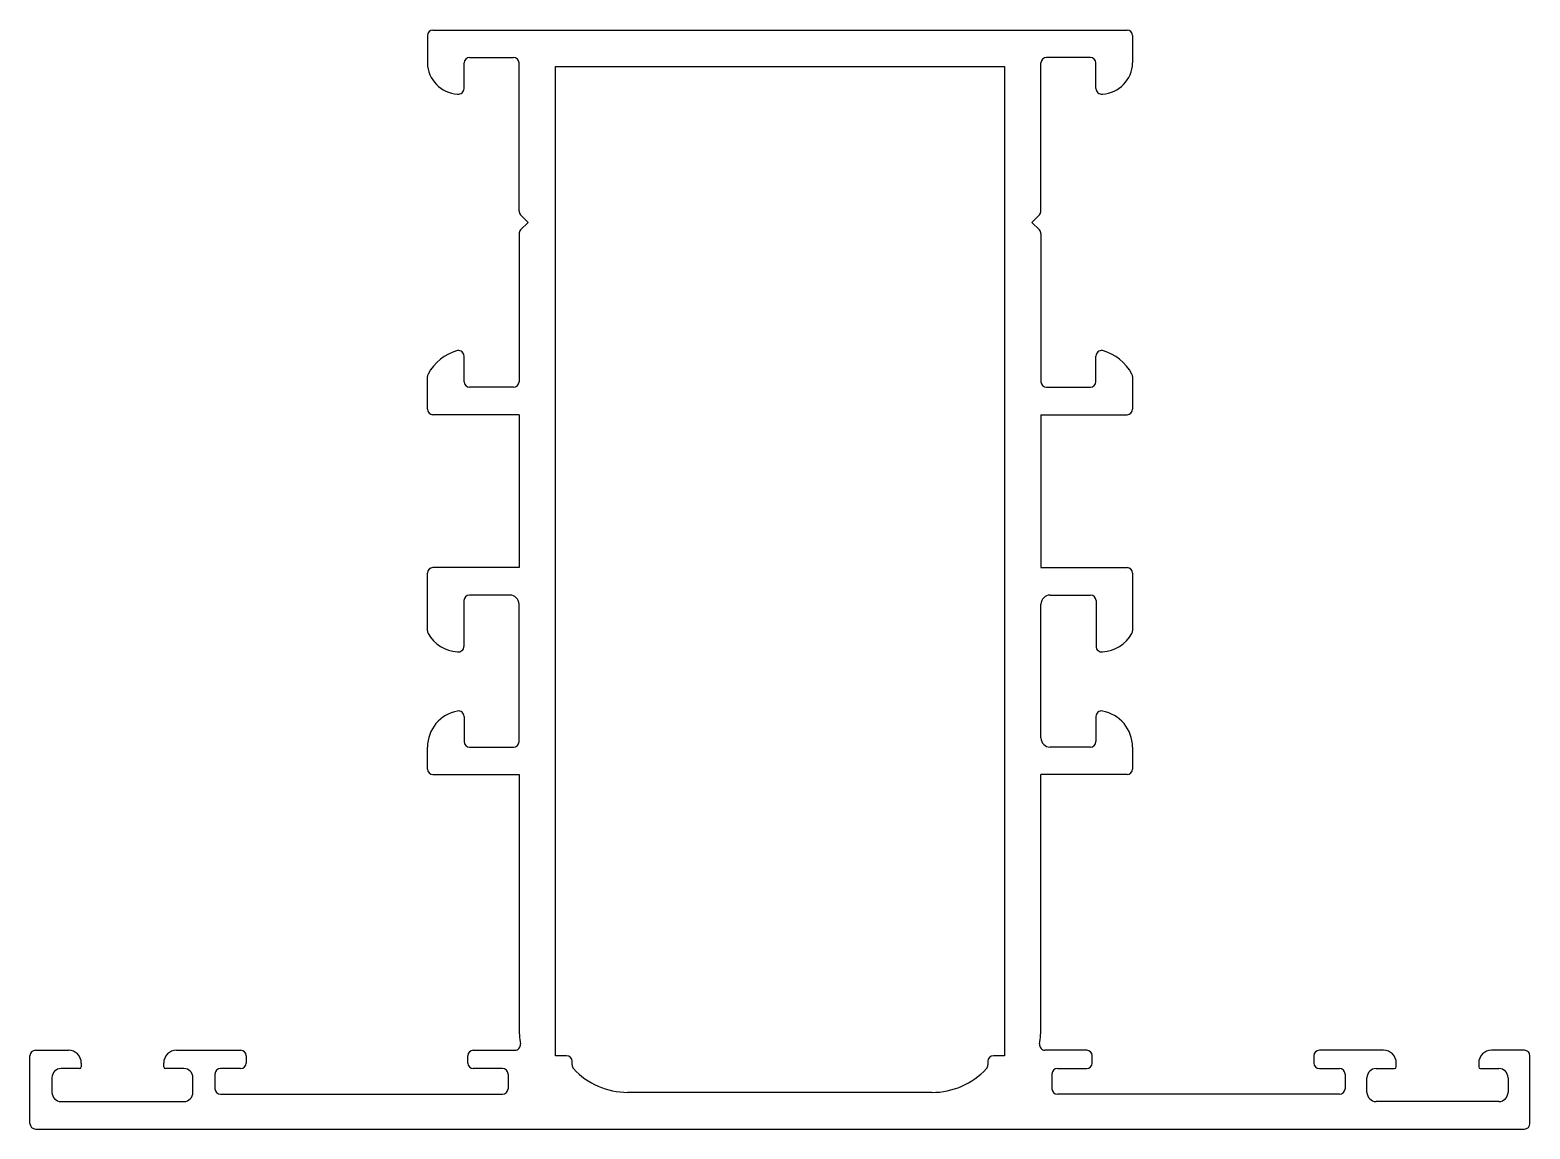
# Model space of a CAD drawing. Extents: x 2096.6 to 2178.5, y 2504.4 to 2564.3.
import ezdxf

# ---------------------------------------------------------------- set-up
doc = ezdxf.new("R2010")
doc.units = 0
doc.layers.get('0').update_dxf_attribs({"linetype": 'CONTINUOUS'})

msp = doc.modelspace()

# ---------------------------------------------------------------- linework, layer by layer
at = {"color": 0}
for p, q in [((2118.611, 2564.348), (2156.511, 2564.348)), ((2118.311, 2564.048), (2118.311, 2562.548)), ((2156.811, 2564.048), (2156.811, 2562.548)), ((2120.611, 2562.848), (2123.011, 2562.848)), ((2154.511, 2562.848), (2152.111, 2562.848)), ((2120.311, 2561.148), (2120.311, 2562.548)), ((2123.311, 2554.473), (2123.311, 2562.548)), ((2125.311, 2562.348), (2149.811, 2562.348)), ((2125.311, 2508.348), (2125.311, 2562.348)), ((2149.811, 2562.348), (2149.811, 2508.348)), ((2151.811, 2554.473), (2151.811, 2562.548)), ((2154.811, 2561.148), (2154.811, 2562.548)), ((2123.399, 2554.261), (2123.811, 2553.848)), ((2123.811, 2553.848), (2123.399, 2553.436)), ((2151.723, 2554.261), (2151.311, 2553.848)), ((2151.311, 2553.848), (2151.723, 2553.436)), ((2123.311, 2553.224), (2123.311, 2545.148)), ((2151.811, 2553.224), (2151.811, 2545.148)), ((2120.311, 2545.148), (2120.311, 2546.548)), ((2154.811, 2545.148), (2154.811, 2546.548)), ((2118.311, 2543.648), (2118.311, 2545.424)), ((2123.011, 2544.848), (2120.611, 2544.848)), ((2152.111, 2544.848), (2154.511, 2544.848)), ((2156.811, 2545.424), (2156.811, 2543.648)), ((2123.311, 2543.348), (2118.611, 2543.348)), ((2123.311, 2543.348), (2123.311, 2535)), ((2151.811, 2543.348), (2156.511, 2543.348)), ((2151.811, 2543.348), (2151.811, 2535)), ((2123.311, 2535), (2118.611, 2535)), ((2151.811, 2535), (2156.511, 2535)), ((2118.311, 2531.551), (2118.311, 2534.7)), ((2156.811, 2534.7), (2156.811, 2531.551)), ((2120.303, 2533.2), (2120.303, 2530.698)), ((2122.811, 2533.5), (2120.603, 2533.5)), ((2152.311, 2533.5), (2154.519, 2533.5)), ((2154.819, 2533.2), (2154.819, 2530.698)), ((2123.311, 2525.5), (2123.311, 2533)), ((2151.811, 2525.7), (2151.811, 2533)), ((2120.311, 2526.873), (2120.311, 2525.5)), ((2154.811, 2526.873), (2154.811, 2525.5)), ((2118.311, 2524), (2118.311, 2525.2)), ((2120.611, 2525.2), (2123.011, 2525.2)), ((2154.511, 2525.2), (2152.311, 2525.2)), ((2156.811, 2525.2), (2156.811, 2524)), ((2118.611, 2523.7), (2123.311, 2523.7)), ((2123.311, 2523.7), (2123.311, 2509.951)), ((2151.811, 2509.951), (2151.811, 2523.7)), ((2156.511, 2523.7), (2151.811, 2523.7)), ((2096.911, 2508.651), (2098.711, 2508.651)), ((2104.611, 2508.651), (2108.111, 2508.651)), ((2120.811, 2508.651), (2123.092, 2508.651)), ((2154.311, 2508.651), (2152.03, 2508.651)), ((2170.511, 2508.651), (2167.011, 2508.651)), ((2178.211, 2508.651), (2176.411, 2508.651)), ((2096.611, 2504.651), (2096.611, 2508.351)), ((2099.411, 2507.951), (2099.411, 2507.751)), ((2103.911, 2507.751), (2103.911, 2507.951)), ((2108.411, 2508.351), (2108.411, 2507.951)), ((2120.511, 2507.951), (2120.511, 2508.351)), ((2125.911, 2508.348), (2125.311, 2508.348)), ((2126.211, 2507.849), (2126.211, 2508.048)), ((2148.911, 2508.048), (2148.911, 2507.849)), ((2149.811, 2508.348), (2149.211, 2508.348)), ((2154.611, 2507.951), (2154.611, 2508.351)), ((2166.711, 2508.351), (2166.711, 2507.951)), ((2171.211, 2507.751), (2171.211, 2507.951)), ((2175.711, 2507.951), (2175.711, 2507.751)), ((2178.511, 2504.651), (2178.511, 2508.351)), ((2097.811, 2507.151), (2097.811, 2506.351)), ((2099.311, 2507.651), (2098.311, 2507.651)), ((2105.011, 2507.651), (2104.011, 2507.651)), ((2105.511, 2506.351), (2105.511, 2507.151)), ((2106.711, 2507.351), (2106.711, 2506.551)), ((2108.111, 2507.651), (2107.011, 2507.651)), ((2122.411, 2507.651), (2120.811, 2507.651)), ((2122.711, 2507.351), (2122.711, 2506.551)), ((2152.411, 2507.351), (2152.411, 2506.551)), ((2152.711, 2507.651), (2154.311, 2507.651)), ((2167.011, 2507.651), (2168.111, 2507.651)), ((2168.411, 2507.351), (2168.411, 2506.551)), ((2169.611, 2506.351), (2169.611, 2507.151)), ((2170.111, 2507.651), (2171.111, 2507.651)), ((2175.811, 2507.651), (2176.811, 2507.651)), ((2177.311, 2507.151), (2177.311, 2506.351)), ((2107.011, 2506.251), (2122.411, 2506.251)), ((2145.86, 2506.351), (2129.237, 2506.351)), ((2168.111, 2506.251), (2152.711, 2506.251)), ((2098.311, 2505.851), (2105.011, 2505.851)), ((2176.811, 2505.851), (2170.111, 2505.851)), ((2096.911, 2504.351), (2178.211, 2504.351))]:
    msp.add_line(p, q, dxfattribs=at)
for centre, radius, start, end in [((2118.611, 2564.048), 0.3, 90, 180), ((2156.511, 2564.048), 0.3, 0, 90), ((2120.611, 2562.548), 0.3, 90, 180), ((2123.011, 2562.548), 0.3, 360, 90), ((2152.111, 2562.548), 0.3, 90, 180), ((2154.511, 2562.548), 0.3, 360, 90), ((2120.042, 2562.583), 1.731, 181.1281, 267.21836), ((2155.08, 2562.583), 1.731, 272.78164, 358.8719), ((2120.011, 2561.148), 0.3, 259.83575, 0), ((2155.111, 2561.148), 0.3, 180, 280.16425), ((2123.611, 2554.473), 0.3, 180, 225), ((2151.511, 2554.473), 0.3, 315, 0), ((2123.611, 2553.224), 0.3, 135, 180), ((2151.511, 2553.224), 0.3, 0, 45), ((2120.596, 2544.384), 2.54, 104.53453, 152.35163), ((2120.013, 2546.55), 0.298, 359.57284, 100.59141), ((2155.109, 2546.55), 0.298, 79.40859, 180.42716), ((2154.527, 2544.384), 2.54, 27.64837, 75.46547), ((2118.611, 2545.424), 0.3, 152.35163, 180), ((2156.511, 2545.424), 0.3, 0, 27.64837), ((2120.611, 2545.148), 0.3, 180, 270), ((2123.011, 2545.148), 0.3, 270, 0), ((2152.111, 2545.148), 0.3, 180, 270), ((2154.511, 2545.148), 0.3, 270, 0), ((2118.611, 2543.648), 0.3, 180, 270), ((2156.511, 2543.648), 0.3, 270, 0), ((2118.611, 2534.7), 0.3, 90, 180), ((2156.511, 2534.7), 0.3, 0, 90), ((2120.603, 2533.2), 0.3, 90, 180), ((2122.811, 2533), 0.5, 360, 90), ((2152.311, 2533), 0.5, 90, 180), ((2154.519, 2533.2), 0.3, 0, 90), ((2118.611, 2531.551), 0.3, 180, 209.03939), ((2156.511, 2531.551), 0.3, 330.96061, 0), ((2120.058, 2532.355), 1.955, 209.03939, 266.82923), ((2155.064, 2532.355), 1.955, 273.17077, 330.96061), ((2120.003, 2530.698), 0.3, 259.82391, 0.01184), ((2155.119, 2530.698), 0.3, 179.98816, 280.17609), ((2120.311, 2525.2), 2, 100.16425, 180), ((2120.011, 2526.873), 0.3, 360, 100.16425), ((2155.111, 2526.873), 0.3, 79.83575, 180), ((2154.811, 2525.2), 2, 0, 79.83575), ((2120.611, 2525.5), 0.3, 180, 270), ((2123.011, 2525.5), 0.3, 270, 0), ((2152.311, 2525.7), 0.5, 180, 270), ((2154.511, 2525.5), 0.3, 270, 0), ((2118.611, 2524), 0.3, 180, 270), ((2156.511, 2524), 0.3, 270, 0), ((2129.211, 2509.951), 5.9, 180, 189.2818), ((2145.911, 2509.951), 5.9, 350.7182, 0), ((2096.911, 2508.351), 0.3, 90, 180), ((2098.711, 2507.951), 0.7, 0, 90), ((2104.611, 2507.951), 0.7, 90, 180), ((2108.111, 2508.351), 0.3, 0, 90), ((2120.811, 2508.351), 0.3, 90, 180), ((2123.092, 2508.951), 0.3, 270, 9.2818), ((2152.03, 2508.951), 0.3, 170.7182, 270), ((2154.311, 2508.351), 0.3, 0, 90), ((2167.011, 2508.351), 0.3, 90, 180), ((2170.511, 2507.951), 0.7, 0, 90), ((2176.411, 2507.951), 0.7, 90, 180), ((2178.211, 2508.351), 0.3, 0, 90), ((2108.111, 2507.951), 0.3, 270, 0), ((2120.811, 2507.951), 0.3, 180, 270), ((2125.911, 2508.048), 0.3, 0, 90), ((2126.511, 2507.849), 0.3, 180, 222.559), ((2148.611, 2507.849), 0.3, 317.44149, 360), ((2149.211, 2508.048), 0.3, 90, 180), ((2154.311, 2507.951), 0.3, 270, 0), ((2167.011, 2507.951), 0.3, 180, 270), ((2098.311, 2507.151), 0.5, 90, 180), ((2099.311, 2507.751), 0.1, 270, 360), ((2104.011, 2507.751), 0.1, 180, 270), ((2105.011, 2507.151), 0.5, 360, 90), ((2107.011, 2507.351), 0.3, 90, 180), ((2122.411, 2507.351), 0.3, 0, 90), ((2129.237, 2510.351), 4, 222.559, 270), ((2145.886, 2510.351), 4, 269.63573, 317.44149), ((2152.711, 2507.351), 0.3, 90, 180), ((2168.111, 2507.351), 0.3, 0, 90), ((2170.111, 2507.151), 0.5, 90, 180), ((2171.111, 2507.751), 0.1, 270, 0), ((2175.811, 2507.751), 0.1, 180, 270), ((2176.811, 2507.151), 0.5, 0, 90), ((2098.311, 2506.351), 0.5, 180, 270), ((2105.011, 2506.351), 0.5, 270, 0), ((2107.011, 2506.551), 0.3, 180, 270), ((2122.411, 2506.551), 0.3, 270, 0), ((2152.711, 2506.551), 0.3, 180, 270), ((2168.111, 2506.551), 0.3, 270, 0), ((2170.111, 2506.351), 0.5, 180, 270), ((2176.811, 2506.351), 0.5, 270, 0), ((2096.911, 2504.651), 0.3, 180, 270), ((2178.211, 2504.651), 0.3, 270, 0)]:
    msp.add_arc(centre, radius, start, end, dxfattribs=at)

doc.saveas('drawing.dxf')
